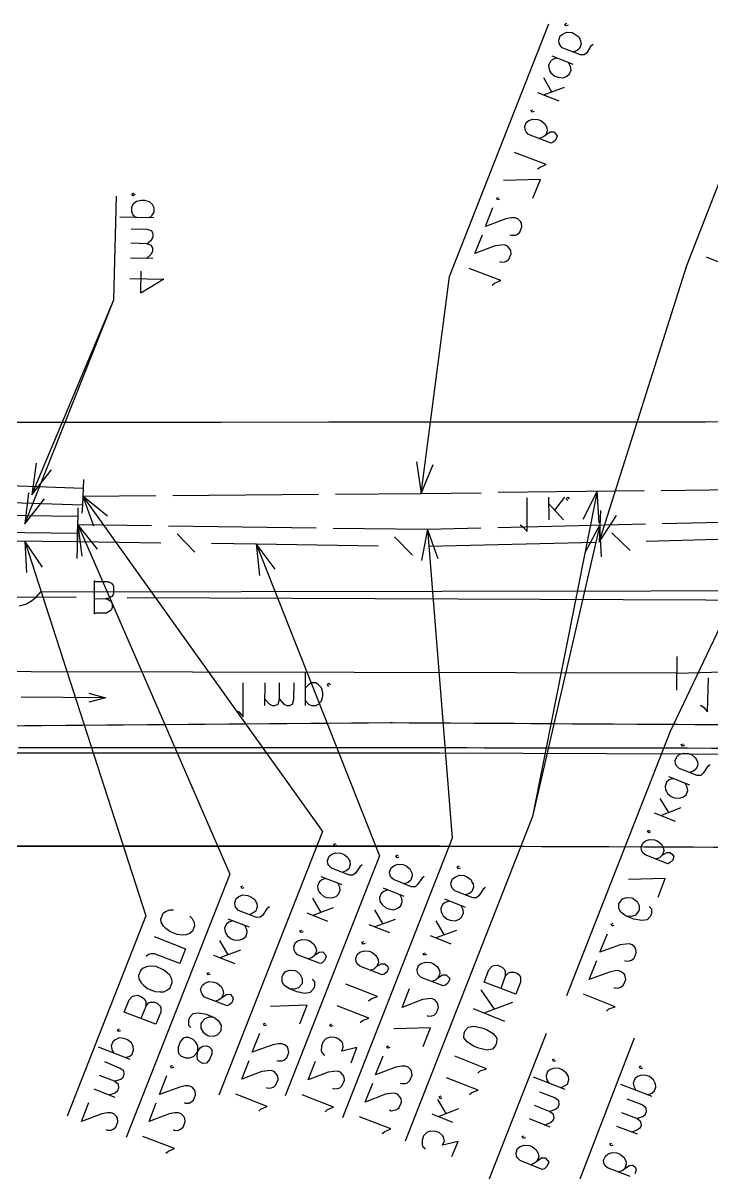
# Model space of a CAD drawing. Header units: metres. Extents: x 131 to 658, y 22 to 173.
# Drawn here: x 279.68 to 301.01, y 113.09 to 148.72 of the extents above; entities that cross this region are included whole.
import ezdxf

# ---------------------------------------------------------------- set-up
doc = ezdxf.new("R2010")
doc.units = ezdxf.units.M
for name, color, linetype in [('BOUNDARY', 7, 'Continuous'), ('CURB', 7, 'Continuous'), ('ELECTR_CABLE', 7, 'Continuous'), ('ELECTR_CABLE_COMM', 7, 'Continuous'), ('GRASS', 7, 'Continuous'), ('OVERHEAD_POWER_LINE', 7, 'Continuous'), ('ROAD', 7, 'Continuous'), ('SIDEWALK_PATH', 7, 'Continuous'), ('WATER_PIPELINE', 7, 'Continuous')]:
    doc.layers.add(name, color=color, linetype=linetype)

msp = doc.modelspace()

# ---------------------------------------------------------------- linework, layer by layer
at = {"layer": 'BOUNDARY'}
msp.add_lwpolyline([(255.825, 136.32), (259.165, 136.32), (260.829, 136.331), (264.158, 136.331), (265.823, 136.331), (269.152, 136.342), (270.816, 136.342), (271.738, 136.342), (271.738, 136.342), (274.157, 136.342), (275.821, 136.342), (279.15, 136.353), (280.815, 136.353), (284.144, 136.353), (285.808, 136.353), (289.148, 136.364), (290.813, 136.364), (294.142, 136.364), (295.806, 136.364), (299.135, 136.364), (300.8, 136.364), (304.14, 136.376)], dxfattribs=at)
at = {"layer": 'CURB'}
for points in [[(301.211, 126.977), (300.478, 126.977), (299.945, 126.988), (299.213, 126.988), (298.692, 126.988), (297.948, 126.999), (297.427, 126.999), (296.683, 126.999), (296.162, 127.01), (295.418, 127.01), (294.896, 127.021), (294.153, 127.021), (293.631, 127.021), (292.899, 127.032), (292.366, 127.032), (291.634, 127.032), (291.112, 127.043), (291.046, 127.043), (291.046, 127.043), (290.369, 127.032), (289.847, 127.032), (289.104, 127.021), (288.582, 127.021), (287.839, 127.01), (287.317, 127.01), (286.574, 126.999), (286.052, 126.999), (285.32, 126.988), (284.787, 126.988), (284.055, 126.977), (283.533, 126.977), (282.79, 126.965), (282.268, 126.965), (281.525, 126.954), (281.003, 126.954), (280.26, 126.943), (279.738, 126.943), (278.995, 126.932)], [(279.539, 126.277), (280.071, 126.277), (280.804, 126.277), (281.325, 126.277), (282.069, 126.277), (282.59, 126.277), (283.334, 126.277), (283.855, 126.277), (284.588, 126.277), (285.109, 126.277), (285.853, 126.277), (286.374, 126.277), (287.118, 126.277), (287.639, 126.277), (288.372, 126.277), (288.893, 126.277), (289.637, 126.277), (290.158, 126.277), (290.902, 126.277), (291.423, 126.277), (292.156, 126.277), (292.688, 126.277), (293.421, 126.277), (293.942, 126.266), (294.686, 126.266), (295.207, 126.266), (295.94, 126.266), (296.472, 126.266), (297.205, 126.266), (297.726, 126.266), (298.47, 126.266), (298.991, 126.266), (299.724, 126.266), (300.256, 126.266), (300.989, 126.255), (301.51, 126.255)]]:
    msp.add_lwpolyline(points, dxfattribs=at)
at = {"layer": 'ELECTR_CABLE'}
for points in [[(291.856, 135.122), (292, 134.145), (292, 134.145), (292.877, 140.859), (292.877, 140.859), (295.951, 148.693)], [(296.55, 148.649), (296.483, 148.626), (296.483, 148.626), (296.45, 148.682), (296.45, 148.682), (296.517, 148.715)], [(297.327, 148.049), (297.249, 147.983), (297.249, 147.983), (297.127, 147.794), (297.127, 147.794), (297.049, 147.728), (297.049, 147.728), (296.938, 147.728), (296.938, 147.728), (296.372, 147.949), (296.372, 147.949), (296.306, 148.027), (296.306, 148.027), (296.272, 148.083), (296.272, 148.083), (296.261, 148.182), (296.261, 148.182), (296.306, 148.316), (296.306, 148.316), (296.383, 148.371), (296.383, 148.371), (296.506, 148.427), (296.506, 148.427), (296.672, 148.416), (296.672, 148.416), (296.761, 148.371), (296.761, 148.371), (296.883, 148.282), (296.883, 148.282), (296.916, 148.216), (296.916, 148.216), (296.938, 148.16), (296.938, 148.16), (296.96, 148.06), (296.96, 148.06), (296.905, 147.927), (296.905, 147.927), (296.827, 147.861), (296.827, 147.861), (296.705, 147.816)], [(296.195, 147.628), (296.073, 147.583), (296.073, 147.583), (295.995, 147.517), (295.995, 147.517), (295.94, 147.395), (295.94, 147.395), (295.962, 147.284), (295.962, 147.284), (295.984, 147.228), (295.984, 147.228), (296.017, 147.173), (296.017, 147.173), (296.139, 147.073), (296.139, 147.073), (296.239, 147.04), (296.239, 147.04), (296.395, 147.017), (296.395, 147.017), (296.517, 147.073), (296.517, 147.073), (296.594, 147.139), (296.594, 147.139), (296.65, 147.261), (296.65, 147.261), (296.628, 147.361), (296.628, 147.361), (296.572, 147.483)], [(296.705, 147.428), (296.062, 147.683)], [(296.051, 146.573), (295.795, 147.017)], [(296.272, 146.296), (295.618, 146.551)], [(296.428, 146.718), (295.806, 146.485)], [(295.651, 145.142), (295.773, 145.186), (295.773, 145.186), (295.862, 145.253), (295.862, 145.253), (295.995, 145.342), (295.995, 145.342), (296.106, 145.342), (296.106, 145.342), (296.184, 145.264), (296.184, 145.264), (296.217, 145.209), (296.217, 145.209), (296.162, 145.086), (296.162, 145.086), (296.084, 145.02), (296.084, 145.02), (296.028, 144.998), (296.028, 144.998), (295.329, 145.264), (295.329, 145.264), (295.252, 145.342), (295.252, 145.342), (295.218, 145.408), (295.218, 145.408), (295.207, 145.508), (295.207, 145.508), (295.252, 145.63), (295.252, 145.63), (295.34, 145.697), (295.34, 145.697), (295.462, 145.741), (295.462, 145.741), (295.618, 145.73), (295.618, 145.73), (295.707, 145.697), (295.707, 145.697), (295.829, 145.597), (295.829, 145.597), (295.895, 145.475), (295.895, 145.475), (295.906, 145.375), (295.906, 145.375), (295.862, 145.253)], [(295.496, 145.974), (295.429, 145.952), (295.429, 145.952), (295.407, 146.008), (295.407, 146.008), (295.462, 146.03)], [(295.607, 144.199), (295.684, 144.254), (295.684, 144.254), (295.873, 144.332), (295.873, 144.332), (294.896, 144.709)], [(295.462, 143.289), (295.695, 143.866), (295.695, 143.866), (294.552, 143.833)], [(279.849, 134.167), (279.738, 133.202), (279.738, 133.202), (282.49, 140.137), (282.49, 140.137), (282.568, 143.355)], [(280.082, 135.077), (279.949, 134.101), (279.949, 134.101), (282.49, 140.137), (282.49, 140.137), (282.568, 143.355)], [(283.578, 142.678), (283.678, 142.767), (283.678, 142.767), (283.733, 142.856), (283.733, 142.856), (283.733, 142.989), (283.733, 142.989), (283.689, 143.089), (283.689, 143.089), (283.589, 143.178), (283.589, 143.178), (283.445, 143.222), (283.445, 143.222), (283.345, 143.222), (283.345, 143.222), (283.189, 143.189), (283.189, 143.189), (283.09, 143.1), (283.09, 143.1), (283.034, 143.011), (283.034, 143.011), (283.034, 142.878), (283.034, 142.878), (283.078, 142.778), (283.078, 142.778), (283.178, 142.69)], [(283.145, 143.411), (283.09, 143.366), (283.09, 143.366), (283.045, 143.411), (283.045, 143.411), (283.101, 143.455)], [(294.43, 143.256), (294.364, 143.233), (294.364, 143.233), (294.342, 143.289), (294.342, 143.289), (294.397, 143.311)], [(294.752, 142.157), (294.797, 142.146), (294.797, 142.146), (294.908, 142.146), (294.908, 142.146), (294.974, 142.168), (294.974, 142.168), (295.052, 142.235), (295.052, 142.235), (295.118, 142.401), (295.118, 142.401), (295.107, 142.512), (295.107, 142.512), (295.074, 142.568), (295.074, 142.568), (294.996, 142.645), (294.996, 142.645), (294.908, 142.678), (294.908, 142.678), (294.797, 142.678), (294.797, 142.678), (294.619, 142.645), (294.619, 142.645), (293.998, 142.412), (293.998, 142.412), (294.22, 143)], [(283.722, 142.678), (282.679, 142.701)], [(283.511, 141.88), (283.655, 142.002), (283.655, 142.002), (283.711, 142.09), (283.711, 142.09), (283.711, 142.179), (283.711, 142.179), (283.667, 142.279), (283.667, 142.279), (283.522, 142.323), (283.522, 142.323), (283.023, 142.334)], [(294.43, 141.325), (294.475, 141.302), (294.475, 141.302), (294.586, 141.314), (294.586, 141.314), (294.641, 141.336), (294.641, 141.336), (294.719, 141.402), (294.719, 141.402), (294.786, 141.569), (294.786, 141.569), (294.774, 141.669), (294.774, 141.669), (294.741, 141.735), (294.741, 141.735), (294.663, 141.813), (294.663, 141.813), (294.575, 141.846), (294.575, 141.846), (294.464, 141.835), (294.464, 141.835), (294.297, 141.813), (294.297, 141.813), (293.665, 141.58), (293.665, 141.58), (293.898, 142.157)], [(283.5, 141.425), (283.644, 141.558), (283.644, 141.558), (283.7, 141.646), (283.7, 141.646), (283.7, 141.735), (283.7, 141.735), (283.655, 141.824), (283.655, 141.824), (283.511, 141.88), (283.511, 141.88), (283.012, 141.891)], [(283.7, 141.425), (283.001, 141.436)], [(294.197, 140.592), (294.275, 140.659), (294.275, 140.659), (294.464, 140.737), (294.464, 140.737), (293.487, 141.114)], [(282.979, 140.803), (284.033, 140.781), (284.033, 140.781), (283.323, 140.348), (283.323, 140.348), (283.334, 141.025)], [(292, 134.145), (292.378, 135.044)], [(279.949, 134.101), (280.559, 134.877)], [(278.384, 134.422), (281.536, 134.312)], [(281.547, 134.578), (281.536, 134.312), (281.536, 134.312), (281.514, 133.79), (281.514, 133.79), (281.503, 133.535)], [(279.738, 133.202), (280.338, 133.979)], [(281.525, 134.056), (283.789, 134.078)], [(282.291, 133.435), (281.525, 134.056), (281.525, 134.056), (288.949, 123.67), (288.949, 123.67), (285.742, 115.503)], [(281.525, 134.056), (281.858, 133.135)], [(284.31, 134.078), (288.827, 134.123)], [(289.348, 134.123), (292, 134.145), (292, 134.145), (293.864, 134.167)], [(297.515, 133.235), (297.449, 134.212), (297.449, 134.212), (295.451, 124.136), (295.451, 124.136), (291.512, 114.082)], [(294.386, 134.178), (298.902, 134.234)], [(295.063, 133.169), (295.152, 133.113), (295.152, 133.113), (295.285, 132.969), (295.285, 132.969), (295.285, 134.012)], [(295.962, 133.324), (295.951, 134.023)], [(296.139, 133.624), (296.45, 134.023)], [(296.539, 133.923), (296.494, 133.979), (296.494, 133.979), (296.539, 134.023), (296.539, 134.023), (296.583, 133.979)], [(297.449, 134.212), (297.005, 133.335)], [(299.435, 134.234), (301.688, 134.267)], [(278.373, 133.89), (281.514, 133.79)], [(281.37, 133.701), (281.37, 133.435), (281.37, 133.435), (281.358, 132.913), (281.358, 132.913), (281.358, 132.658)], [(296.406, 133.324), (295.951, 133.823)], [(278.118, 133.479), (281.37, 133.435)], [(302.653, 132.325), (302.82, 133.291), (302.82, 133.291), (299.712, 126.766), (299.712, 126.766), (296.506, 118.587)], [(299.468, 133.213), (301.754, 133.268)], [(278.118, 132.958), (281.358, 132.913)], [(281.37, 133.18), (283.655, 133.146)], [(281.98, 132.414), (281.37, 133.18), (281.37, 133.18), (286.075, 122.349), (286.075, 122.349), (282.868, 114.193)], [(281.37, 133.18), (281.503, 132.203)], [(284.177, 133.135), (288.749, 133.08)], [(289.282, 133.069), (292.2, 133.035), (292.2, 133.035), (293.853, 133.08)], [(292.533, 132.114), (292.2, 133.035), (292.2, 133.035), (292.966, 123.47), (292.966, 123.47), (289.57, 114.803)], [(297.582, 132.181), (297.537, 133.169), (297.537, 133.169), (295.451, 124.136), (295.451, 124.136), (291.512, 114.082)], [(292.2, 133.035), (292.011, 132.07)], [(294.375, 133.091), (298.947, 133.202)], [(297.537, 133.169), (297.071, 132.303)], [(299.912, 128.053), (299.923, 129.096)], [(299.923, 128.574), (244.917, 128.685)], [(288.427, 127.576), (288.427, 128.619)], [(299.923, 128.574), (303.829, 128.685)], [(286.263, 127.42), (286.363, 127.376), (286.363, 127.376), (286.496, 127.221), (286.496, 127.221), (286.496, 128.275)], [(287.162, 127.576), (287.173, 128.275)], [(287.162, 127.776), (287.306, 127.62), (287.306, 127.62), (287.395, 127.576), (287.395, 127.576), (287.484, 127.576), (287.484, 127.576), (287.573, 127.62), (287.573, 127.62), (287.617, 127.776), (287.617, 127.776), (287.617, 128.275)], [(287.617, 127.776), (287.75, 127.62), (287.75, 127.62), (287.839, 127.576), (287.839, 127.576), (287.928, 127.576), (287.928, 127.576), (288.016, 127.62), (288.016, 127.62), (288.061, 127.776), (288.061, 127.776), (288.072, 128.275)], [(288.427, 127.72), (288.516, 127.62), (288.516, 127.62), (288.605, 127.576), (288.605, 127.576), (288.738, 127.576), (288.738, 127.576), (288.827, 127.62), (288.827, 127.62), (288.915, 127.72), (288.915, 127.72), (288.96, 127.864), (288.96, 127.864), (288.96, 127.964), (288.96, 127.964), (288.915, 128.12), (288.915, 128.12), (288.827, 128.219), (288.827, 128.219), (288.738, 128.275), (288.738, 128.275), (288.605, 128.275), (288.605, 128.275), (288.516, 128.219), (288.516, 128.219), (288.427, 128.12)], [(289.148, 128.164), (289.104, 128.219), (289.104, 128.219), (289.148, 128.264), (289.148, 128.264), (289.193, 128.219)], [(300.645, 127.587), (300.733, 127.531), (300.733, 127.531), (300.867, 127.376), (300.867, 127.376), (300.9, 128.43)], [(300.944, 125.734), (300.855, 125.667), (300.855, 125.667), (300.733, 125.479), (300.733, 125.479), (300.656, 125.412), (300.656, 125.412), (300.545, 125.412), (300.545, 125.412), (299.99, 125.623), (299.99, 125.623), (299.912, 125.7), (299.912, 125.7), (299.879, 125.767), (299.879, 125.767), (299.868, 125.867), (299.868, 125.867), (299.912, 125.989), (299.912, 125.989), (299.99, 126.056), (299.99, 126.056), (300.123, 126.1), (300.123, 126.1), (300.278, 126.089), (300.278, 126.089), (300.367, 126.056), (300.367, 126.056), (300.489, 125.956), (300.489, 125.956), (300.523, 125.9), (300.523, 125.9), (300.556, 125.834), (300.556, 125.834), (300.567, 125.734), (300.567, 125.734), (300.511, 125.612), (300.511, 125.612), (300.434, 125.545), (300.434, 125.545), (300.312, 125.501)], [(300.156, 126.333), (300.09, 126.311), (300.09, 126.311), (300.056, 126.366), (300.056, 126.366), (300.123, 126.388)], [(299.812, 125.312), (299.679, 125.268), (299.679, 125.268), (299.601, 125.201), (299.601, 125.201), (299.557, 125.068), (299.557, 125.068), (299.568, 124.968), (299.568, 124.968), (299.601, 124.913), (299.601, 124.913), (299.624, 124.846), (299.624, 124.846), (299.746, 124.757), (299.746, 124.757), (299.846, 124.713), (299.846, 124.713), (300.001, 124.702), (300.001, 124.702), (300.123, 124.746), (300.123, 124.746), (300.201, 124.813), (300.201, 124.813), (300.256, 124.946), (300.256, 124.946), (300.234, 125.046), (300.234, 125.046), (300.179, 125.168)], [(300.323, 125.112), (299.668, 125.368)], [(299.668, 124.258), (299.402, 124.691)], [(300.045, 124.402), (299.413, 124.158)], [(299.879, 123.98), (299.224, 124.236)], [(299.102, 123.659), (299.047, 123.636), (299.047, 123.636), (299.013, 123.692), (299.013, 123.692), (299.08, 123.714)], [(289.392, 123.237), (289.337, 123.215), (289.337, 123.215), (289.304, 123.281), (289.304, 123.281), (289.37, 123.304)], [(299.258, 122.826), (299.391, 122.871), (299.391, 122.871), (299.468, 122.937), (299.468, 122.937), (299.613, 123.026), (299.613, 123.026), (299.712, 123.026), (299.712, 123.026), (299.79, 122.948), (299.79, 122.948), (299.823, 122.893), (299.823, 122.893), (299.779, 122.76), (299.779, 122.76), (299.69, 122.704), (299.69, 122.704), (299.635, 122.671), (299.635, 122.671), (298.936, 122.948), (298.936, 122.948), (298.858, 123.026), (298.858, 123.026), (298.825, 123.093), (298.825, 123.093), (298.814, 123.193), (298.814, 123.193), (298.869, 123.315), (298.869, 123.315), (298.947, 123.381), (298.947, 123.381), (299.069, 123.426), (299.069, 123.426), (299.224, 123.415), (299.224, 123.415), (299.313, 123.381), (299.313, 123.381), (299.446, 123.281), (299.446, 123.281), (299.502, 123.159), (299.502, 123.159), (299.513, 123.059), (299.513, 123.059), (299.468, 122.937)], [(290.18, 122.638), (290.103, 122.582), (290.103, 122.582), (289.97, 122.383), (289.97, 122.383), (289.892, 122.316), (289.892, 122.316), (289.781, 122.316), (289.781, 122.316), (289.226, 122.538), (289.226, 122.538), (289.148, 122.616), (289.148, 122.616), (289.115, 122.671), (289.115, 122.671), (289.104, 122.771), (289.104, 122.771), (289.159, 122.904), (289.159, 122.904), (289.237, 122.971), (289.237, 122.971), (289.359, 123.015), (289.359, 123.015), (289.515, 123.004), (289.515, 123.004), (289.614, 122.96), (289.614, 122.96), (289.736, 122.871), (289.736, 122.871), (289.759, 122.804), (289.759, 122.804), (289.792, 122.749), (289.792, 122.749), (289.803, 122.649), (289.803, 122.649), (289.759, 122.516), (289.759, 122.516), (289.681, 122.449), (289.681, 122.449), (289.548, 122.405)], [(293.21, 122.538), (293.154, 122.516), (293.154, 122.516), (293.121, 122.582), (293.121, 122.582), (293.188, 122.604)], [(289.048, 122.216), (288.926, 122.172), (288.926, 122.172), (288.849, 122.105), (288.849, 122.105), (288.793, 121.983), (288.793, 121.983), (288.804, 121.872), (288.804, 121.872), (288.838, 121.817), (288.838, 121.817), (288.871, 121.761), (288.871, 121.761), (288.993, 121.661), (288.993, 121.661), (289.082, 121.628), (289.082, 121.628), (289.237, 121.617), (289.237, 121.617), (289.37, 121.661), (289.37, 121.661), (289.448, 121.728), (289.448, 121.728), (289.492, 121.85), (289.492, 121.85), (289.481, 121.95), (289.481, 121.95), (289.426, 122.072)], [(289.559, 122.016), (288.904, 122.272)], [(293.998, 121.939), (293.92, 121.883), (293.92, 121.883), (293.787, 121.683), (293.787, 121.683), (293.709, 121.617), (293.709, 121.617), (293.598, 121.617), (293.598, 121.617), (293.043, 121.839), (293.043, 121.839), (292.966, 121.916), (292.966, 121.916), (292.943, 121.972), (292.943, 121.972), (292.921, 122.072), (292.921, 122.072), (292.977, 122.205), (292.977, 122.205), (293.054, 122.26), (293.054, 122.26), (293.176, 122.316), (293.176, 122.316), (293.332, 122.305), (293.332, 122.305), (293.432, 122.26), (293.432, 122.26), (293.554, 122.172), (293.554, 122.172), (293.576, 122.105), (293.576, 122.105), (293.609, 122.05), (293.609, 122.05), (293.62, 121.95), (293.62, 121.95), (293.576, 121.817), (293.576, 121.817), (293.498, 121.75), (293.498, 121.75), (293.376, 121.706)], [(299.335, 121.639), (299.557, 122.216), (299.557, 122.216), (298.425, 122.183)], [(286.518, 121.928), (286.452, 121.905), (286.452, 121.905), (286.43, 121.972), (286.43, 121.972), (286.485, 121.994)], [(287.306, 121.339), (287.229, 121.273), (287.229, 121.273), (287.095, 121.073), (287.095, 121.073), (287.018, 121.018), (287.018, 121.018), (286.907, 121.007), (286.907, 121.007), (286.352, 121.228), (286.352, 121.228), (286.274, 121.306), (286.274, 121.306), (286.241, 121.362), (286.241, 121.362), (286.23, 121.461), (286.23, 121.461), (286.274, 121.595), (286.274, 121.595), (286.363, 121.661), (286.363, 121.661), (286.485, 121.706), (286.485, 121.706), (286.64, 121.695), (286.64, 121.695), (286.729, 121.65), (286.729, 121.65), (286.851, 121.561), (286.851, 121.561), (286.885, 121.495), (286.885, 121.495), (286.918, 121.439), (286.918, 121.439), (286.929, 121.339), (286.929, 121.339), (286.885, 121.206), (286.885, 121.206), (286.807, 121.151), (286.807, 121.151), (286.674, 121.095)], [(288.904, 121.162), (288.649, 121.606)], [(292.866, 121.517), (292.744, 121.473), (292.744, 121.473), (292.666, 121.406), (292.666, 121.406), (292.611, 121.284), (292.611, 121.284), (292.622, 121.173), (292.622, 121.173), (292.655, 121.117), (292.655, 121.117), (292.688, 121.062), (292.688, 121.062), (292.81, 120.962), (292.81, 120.962), (292.899, 120.929), (292.899, 120.929), (293.054, 120.907), (293.054, 120.907), (293.188, 120.962), (293.188, 120.962), (293.265, 121.029), (293.265, 121.029), (293.31, 121.151), (293.31, 121.151), (293.299, 121.251), (293.299, 121.251), (293.243, 121.373)], [(293.376, 121.317), (292.733, 121.572)], [(299.058, 121.351), (299.135, 121.273), (299.135, 121.273), (299.135, 121.129), (299.135, 121.129), (299.102, 121.051), (299.102, 121.051), (299.002, 120.94), (299.002, 120.94), (298.836, 120.918), (298.836, 120.918), (298.581, 120.962), (298.581, 120.962), (298.348, 121.051), (298.348, 121.051), (298.181, 121.173), (298.181, 121.173), (298.126, 121.284), (298.126, 121.284), (298.126, 121.428), (298.126, 121.428), (298.148, 121.473), (298.148, 121.473), (298.237, 121.584), (298.237, 121.584), (298.359, 121.628), (298.359, 121.628), (298.525, 121.617), (298.525, 121.617), (298.57, 121.595), (298.57, 121.595), (298.692, 121.506), (298.692, 121.506), (298.747, 121.384), (298.747, 121.384), (298.747, 121.24), (298.747, 121.24), (298.725, 121.195), (298.725, 121.195), (298.636, 121.084), (298.636, 121.084), (298.514, 121.04), (298.514, 121.04), (298.348, 121.051)], [(289.115, 120.884), (288.471, 121.14)], [(289.282, 121.306), (288.649, 121.073)], [(286.174, 120.907), (286.052, 120.862), (286.052, 120.862), (285.964, 120.796), (285.964, 120.796), (285.919, 120.674), (285.919, 120.674), (285.93, 120.574), (285.93, 120.574), (285.964, 120.507), (285.964, 120.507), (285.997, 120.452), (285.997, 120.452), (286.119, 120.352), (286.119, 120.352), (286.208, 120.319), (286.208, 120.319), (286.363, 120.307), (286.363, 120.307), (286.485, 120.352), (286.485, 120.352), (286.574, 120.418), (286.574, 120.418), (286.618, 120.54), (286.618, 120.54), (286.607, 120.64), (286.607, 120.64), (286.541, 120.762)], [(286.685, 120.707), (286.03, 120.962)], [(292.722, 120.463), (292.466, 120.907)], [(297.97, 120.762), (297.915, 120.74), (297.915, 120.74), (297.882, 120.807), (297.882, 120.807), (297.948, 120.829)], [(288.349, 120.563), (288.283, 120.54), (288.283, 120.54), (288.25, 120.596), (288.25, 120.596), (288.316, 120.618)], [(292.932, 120.185), (292.289, 120.441)], [(293.099, 120.607), (292.466, 120.374)], [(298.292, 119.675), (298.348, 119.653), (298.348, 119.653), (298.447, 119.664), (298.447, 119.664), (298.514, 119.686), (298.514, 119.686), (298.592, 119.753), (298.592, 119.753), (298.658, 119.919), (298.658, 119.919), (298.647, 120.019), (298.647, 120.019), (298.614, 120.085), (298.614, 120.085), (298.536, 120.163), (298.536, 120.163), (298.447, 120.196), (298.447, 120.196), (298.336, 120.185), (298.336, 120.185), (298.159, 120.163), (298.159, 120.163), (297.537, 119.93), (297.537, 119.93), (297.771, 120.507)], [(286.03, 119.852), (285.775, 120.296)], [(288.505, 119.73), (288.627, 119.775), (288.627, 119.775), (288.704, 119.841), (288.704, 119.841), (288.849, 119.93), (288.849, 119.93), (288.96, 119.941), (288.96, 119.941), (289.037, 119.852), (289.037, 119.852), (289.06, 119.797), (289.06, 119.797), (289.015, 119.675), (289.015, 119.675), (288.938, 119.608), (288.938, 119.608), (288.871, 119.586), (288.871, 119.586), (288.172, 119.852), (288.172, 119.852), (288.105, 119.93), (288.105, 119.93), (288.072, 119.997), (288.072, 119.997), (288.061, 120.097), (288.061, 120.097), (288.105, 120.219), (288.105, 120.219), (288.183, 120.285), (288.183, 120.285), (288.305, 120.33), (288.305, 120.33), (288.471, 120.319), (288.471, 120.319), (288.56, 120.285), (288.56, 120.285), (288.682, 120.185), (288.682, 120.185), (288.738, 120.074), (288.738, 120.074), (288.76, 119.963), (288.76, 119.963), (288.704, 119.841)], [(286.241, 119.575), (285.586, 119.83)], [(286.407, 119.997), (285.775, 119.764)], [(292.167, 119.864), (292.1, 119.841), (292.1, 119.841), (292.067, 119.897), (292.067, 119.897), (292.133, 119.919)], [(288.627, 119.098), (288.704, 119.02), (288.704, 119.02), (288.704, 118.876), (288.704, 118.876), (288.671, 118.798), (288.671, 118.798), (288.571, 118.687), (288.571, 118.687), (288.405, 118.654), (288.405, 118.654), (288.15, 118.709), (288.15, 118.709), (287.928, 118.798), (287.928, 118.798), (287.75, 118.909), (287.75, 118.909), (287.695, 119.031), (287.695, 119.031), (287.695, 119.176), (287.695, 119.176), (287.717, 119.22), (287.717, 119.22), (287.806, 119.331), (287.806, 119.331), (287.928, 119.375), (287.928, 119.375), (288.094, 119.364), (288.094, 119.364), (288.139, 119.342), (288.139, 119.342), (288.261, 119.242), (288.261, 119.242), (288.316, 119.12), (288.316, 119.12), (288.316, 118.976), (288.316, 118.976), (288.305, 118.943), (288.305, 118.943), (288.205, 118.832), (288.205, 118.832), (288.083, 118.787), (288.083, 118.787), (287.928, 118.798)], [(292.322, 119.031), (292.444, 119.076), (292.444, 119.076), (292.522, 119.142), (292.522, 119.142), (292.666, 119.231), (292.666, 119.231), (292.777, 119.231), (292.777, 119.231), (292.855, 119.153), (292.855, 119.153), (292.888, 119.098), (292.888, 119.098), (292.832, 118.976), (292.832, 118.976), (292.755, 118.909), (292.755, 118.909), (292.688, 118.887), (292.688, 118.887), (292, 119.153), (292, 119.153), (291.923, 119.231), (291.923, 119.231), (291.889, 119.298), (291.889, 119.298), (291.878, 119.397), (291.878, 119.397), (291.923, 119.52), (291.923, 119.52), (292, 119.586), (292, 119.586), (292.133, 119.63), (292.133, 119.63), (292.289, 119.619), (292.289, 119.619), (292.378, 119.586), (292.378, 119.586), (292.5, 119.486), (292.5, 119.486), (292.566, 119.364), (292.566, 119.364), (292.577, 119.264), (292.577, 119.264), (292.522, 119.142)], [(294.608, 119.187), (294.708, 119.298), (294.708, 119.298), (294.763, 119.32), (294.763, 119.32), (294.874, 119.32), (294.874, 119.32), (294.974, 119.287), (294.974, 119.287), (295.052, 119.209), (295.052, 119.209), (295.074, 119.153), (295.074, 119.153), (295.074, 119.009), (295.074, 119.009), (294.93, 118.632), (294.93, 118.632), (293.953, 119.009), (293.953, 119.009), (294.098, 119.386), (294.098, 119.386), (294.197, 119.497), (294.197, 119.497), (294.253, 119.52), (294.253, 119.52), (294.364, 119.531), (294.364, 119.531), (294.508, 119.475), (294.508, 119.475), (294.586, 119.397), (294.586, 119.397), (294.608, 119.331), (294.608, 119.331), (294.608, 119.187), (294.608, 119.187), (294.464, 118.809)], [(297.97, 118.843), (298.015, 118.82), (298.015, 118.82), (298.126, 118.832), (298.126, 118.832), (298.181, 118.854), (298.181, 118.854), (298.27, 118.92), (298.27, 118.92), (298.336, 119.087), (298.336, 119.087), (298.314, 119.187), (298.314, 119.187), (298.292, 119.242), (298.292, 119.242), (298.214, 119.32), (298.214, 119.32), (298.115, 119.364), (298.115, 119.364), (298.004, 119.353), (298.004, 119.353), (297.837, 119.32), (297.837, 119.32), (297.205, 119.087), (297.205, 119.087), (297.438, 119.675)], [(285.631, 118.421), (285.753, 118.465), (285.753, 118.465), (285.83, 118.532), (285.83, 118.532), (285.975, 118.621), (285.975, 118.621), (286.086, 118.632), (286.086, 118.632), (286.163, 118.554), (286.163, 118.554), (286.186, 118.488), (286.186, 118.488), (286.141, 118.365), (286.141, 118.365), (286.063, 118.299), (286.063, 118.299), (285.997, 118.277), (285.997, 118.277), (285.298, 118.543), (285.298, 118.543), (285.22, 118.632), (285.22, 118.632), (285.198, 118.687), (285.198, 118.687), (285.176, 118.787), (285.176, 118.787), (285.231, 118.909), (285.231, 118.909), (285.309, 118.976), (285.309, 118.976), (285.431, 119.031), (285.431, 119.031), (285.586, 119.009), (285.586, 119.009), (285.686, 118.976), (285.686, 118.976), (285.808, 118.876), (285.808, 118.876), (285.864, 118.765), (285.864, 118.765), (285.886, 118.654), (285.886, 118.654), (285.83, 118.532)], [(285.475, 119.253), (285.409, 119.231), (285.409, 119.231), (285.375, 119.287), (285.375, 119.287), (285.442, 119.309)], [(292.178, 117.977), (292.222, 117.955), (292.222, 117.955), (292.333, 117.966), (292.333, 117.966), (292.4, 117.988), (292.4, 117.988), (292.477, 118.055), (292.477, 118.055), (292.544, 118.221), (292.544, 118.221), (292.522, 118.321), (292.522, 118.321), (292.5, 118.377), (292.5, 118.377), (292.422, 118.454), (292.422, 118.454), (292.322, 118.499), (292.322, 118.499), (292.222, 118.488), (292.222, 118.488), (292.045, 118.465), (292.045, 118.465), (291.412, 118.221), (291.412, 118.221), (291.645, 118.809)], [(293.853, 118.765), (294.264, 118.166)], [(297.737, 118.11), (297.815, 118.177), (297.815, 118.177), (298.004, 118.243), (298.004, 118.243), (297.027, 118.632)], [(288.25, 117.711), (288.471, 118.288), (288.471, 118.288), (287.34, 118.255)], [(294.83, 118.377), (293.942, 118.044)], [(285.586, 117.911), (285.431, 117.922), (285.431, 117.922), (285.309, 117.866), (285.309, 117.866), (285.209, 117.766), (285.209, 117.766), (285.187, 117.722), (285.187, 117.722), (285.187, 117.578), (285.187, 117.578), (285.253, 117.456), (285.253, 117.456), (285.375, 117.367), (285.375, 117.367), (285.42, 117.345), (285.42, 117.345), (285.575, 117.333), (285.575, 117.333), (285.697, 117.378), (285.697, 117.378), (285.797, 117.489), (285.797, 117.489), (285.808, 117.522), (285.808, 117.522), (285.819, 117.666), (285.819, 117.666), (285.753, 117.788), (285.753, 117.788), (285.586, 117.911), (285.586, 117.911), (285.353, 117.999), (285.353, 117.999), (285.109, 118.044), (285.109, 118.044), (284.932, 118.021), (284.932, 118.021), (284.832, 117.911), (284.832, 117.911), (284.798, 117.822), (284.798, 117.822), (284.798, 117.677), (284.798, 117.677), (284.876, 117.6)], [(294.597, 117.788), (293.62, 118.177)], [(287.218, 117.677), (287.151, 117.655), (287.151, 117.655), (287.118, 117.711), (287.118, 117.711), (287.184, 117.733)], [(292.067, 117.012), (292.289, 117.589), (292.289, 117.589), (291.157, 117.555)], [(294.308, 117.045), (294.208, 116.934), (294.208, 116.934), (294.031, 116.901), (294.031, 116.901), (293.787, 116.956), (293.787, 116.956), (293.643, 117.012), (293.643, 117.012), (293.432, 117.145), (293.432, 117.145), (293.321, 117.278), (293.321, 117.278), (293.332, 117.422), (293.332, 117.422), (293.365, 117.511), (293.365, 117.511), (293.454, 117.611), (293.454, 117.611), (293.631, 117.644), (293.631, 117.644), (293.876, 117.589), (293.876, 117.589), (294.02, 117.544), (294.02, 117.544), (294.231, 117.411), (294.231, 117.411), (294.342, 117.267), (294.342, 117.267), (294.331, 117.123), (294.331, 117.123), (294.308, 117.045)], [(285.453, 116.612), (285.353, 116.501), (285.353, 116.501), (285.242, 116.49), (285.242, 116.49), (285.154, 116.535), (285.154, 116.535), (285.076, 116.612), (285.076, 116.612), (285.065, 116.712), (285.065, 116.712), (285.087, 116.901), (285.087, 116.901), (285.087, 117.045), (285.087, 117.045), (285.02, 117.156), (285.02, 117.156), (284.943, 117.234), (284.943, 117.234), (284.81, 117.289), (284.81, 117.289), (284.699, 117.289), (284.699, 117.289), (284.632, 117.267), (284.632, 117.267), (284.543, 117.156), (284.543, 117.156), (284.477, 116.989), (284.477, 116.989), (284.477, 116.845), (284.477, 116.845), (284.499, 116.79), (284.499, 116.79), (284.576, 116.712), (284.576, 116.712), (284.721, 116.657), (284.721, 116.657), (284.832, 116.657), (284.832, 116.657), (284.954, 116.701), (284.954, 116.701), (285.054, 116.812), (285.054, 116.812), (285.165, 116.967), (285.165, 116.967), (285.242, 117.023), (285.242, 117.023), (285.353, 117.034), (285.353, 117.034), (285.442, 117.001), (285.442, 117.001), (285.52, 116.923), (285.52, 116.923), (285.52, 116.779), (285.52, 116.779), (285.453, 116.612)], [(287.539, 116.579), (287.584, 116.568), (287.584, 116.568), (287.695, 116.568), (287.695, 116.568), (287.75, 116.59), (287.75, 116.59), (287.839, 116.657), (287.839, 116.657), (287.906, 116.823), (287.906, 116.823), (287.883, 116.934), (287.883, 116.934), (287.861, 116.989), (287.861, 116.989), (287.783, 117.067), (287.783, 117.067), (287.684, 117.1), (287.684, 117.1), (287.573, 117.1), (287.573, 117.1), (287.406, 117.067), (287.406, 117.067), (286.774, 116.834), (286.774, 116.834), (287.007, 117.422)], [(291.035, 116.978), (290.968, 116.956), (290.968, 116.956), (290.935, 117.012), (290.935, 117.012), (291.002, 117.034)], [(287.206, 115.747), (287.251, 115.724), (287.251, 115.724), (287.362, 115.736), (287.362, 115.736), (287.428, 115.758), (287.428, 115.758), (287.506, 115.824), (287.506, 115.824), (287.573, 115.991), (287.573, 115.991), (287.562, 116.091), (287.562, 116.091), (287.528, 116.157), (287.528, 116.157), (287.451, 116.235), (287.451, 116.235), (287.362, 116.268), (287.362, 116.268), (287.251, 116.257), (287.251, 116.257), (287.073, 116.235), (287.073, 116.235), (286.452, 116.002), (286.452, 116.002), (286.674, 116.579)], [(291.357, 115.88), (291.401, 115.869), (291.401, 115.869), (291.512, 115.869), (291.512, 115.869), (291.579, 115.891), (291.579, 115.891), (291.656, 115.957), (291.656, 115.957), (291.723, 116.124), (291.723, 116.124), (291.701, 116.235), (291.701, 116.235), (291.678, 116.29), (291.678, 116.29), (291.601, 116.368), (291.601, 116.368), (291.512, 116.401), (291.512, 116.401), (291.401, 116.401), (291.401, 116.401), (291.223, 116.368), (291.223, 116.368), (290.591, 116.135), (290.591, 116.135), (290.824, 116.723)], [(293.754, 116.191), (293.831, 116.257), (293.831, 116.257), (294.02, 116.324), (294.02, 116.324), (293.043, 116.712)], [(284.343, 116.368), (284.277, 116.346), (284.277, 116.346), (284.244, 116.401), (284.244, 116.401), (284.31, 116.424)], [(284.665, 115.281), (284.71, 115.258), (284.71, 115.258), (284.821, 115.258), (284.821, 115.258), (284.876, 115.292), (284.876, 115.292), (284.954, 115.347), (284.954, 115.347), (285.02, 115.514), (285.02, 115.514), (285.009, 115.625), (285.009, 115.625), (284.976, 115.68), (284.976, 115.68), (284.909, 115.758), (284.909, 115.758), (284.81, 115.791), (284.81, 115.791), (284.699, 115.791), (284.699, 115.791), (284.532, 115.758), (284.532, 115.758), (283.9, 115.525), (283.9, 115.525), (284.133, 116.113)], [(291.024, 115.048), (291.079, 115.025), (291.079, 115.025), (291.179, 115.036), (291.179, 115.036), (291.246, 115.059), (291.246, 115.059), (291.323, 115.125), (291.323, 115.125), (291.39, 115.292), (291.39, 115.292), (291.379, 115.392), (291.379, 115.392), (291.346, 115.458), (291.346, 115.458), (291.268, 115.536), (291.268, 115.536), (291.179, 115.569), (291.179, 115.569), (291.068, 115.558), (291.068, 115.558), (290.902, 115.536), (290.902, 115.536), (290.269, 115.292), (290.269, 115.292), (290.502, 115.88)], [(293.498, 115.525), (293.576, 115.591), (293.576, 115.591), (293.765, 115.658), (293.765, 115.658), (292.788, 116.046)], [(286.973, 115.014), (287.051, 115.081), (287.051, 115.081), (287.24, 115.159), (287.24, 115.159), (286.263, 115.536)], [(292.644, 115.425), (292.588, 115.392), (292.588, 115.392), (292.555, 115.458), (292.555, 115.458), (292.622, 115.48)], [(284.332, 114.437), (284.377, 114.415), (284.377, 114.415), (284.488, 114.426), (284.488, 114.426), (284.554, 114.448), (284.554, 114.448), (284.632, 114.515), (284.632, 114.515), (284.699, 114.681), (284.699, 114.681), (284.687, 114.781), (284.687, 114.781), (284.654, 114.848), (284.654, 114.848), (284.576, 114.925), (284.576, 114.925), (284.488, 114.959), (284.488, 114.959), (284.377, 114.959), (284.377, 114.959), (284.199, 114.925), (284.199, 114.925), (283.578, 114.692), (283.578, 114.692), (283.8, 115.269)], [(292.777, 114.937), (292.522, 115.369)], [(293.154, 115.081), (292.533, 114.837)], [(290.791, 114.315), (290.879, 114.382), (290.879, 114.382), (291.068, 114.459), (291.068, 114.459), (290.092, 114.837)], [(292.988, 114.659), (292.344, 114.914)], [(292.955, 113.605), (293.143, 114.071), (293.143, 114.071), (292.666, 113.96), (292.666, 113.96), (292.722, 114.093), (292.722, 114.093), (292.699, 114.193), (292.699, 114.193), (292.677, 114.249), (292.677, 114.249), (292.555, 114.348), (292.555, 114.348), (292.455, 114.382), (292.455, 114.382), (292.3, 114.393), (292.3, 114.393), (292.178, 114.348), (292.178, 114.348), (292.078, 114.249), (292.078, 114.249), (292.034, 114.115), (292.034, 114.115), (292.034, 113.971), (292.034, 113.971), (292.056, 113.916), (292.056, 113.916), (292.133, 113.838)], [(284.099, 113.705), (284.177, 113.771), (284.177, 113.771), (284.366, 113.849), (284.366, 113.849), (283.389, 114.226)]]:
    msp.add_lwpolyline(points, dxfattribs=at)
at = {"layer": 'ELECTR_CABLE_COMM'}
for points in [[(297.549, 133.612), (297.515, 132.636), (297.515, 132.636), (300.223, 141.203), (300.223, 141.203), (302.098, 145.996)], [(301.532, 140.936), (301.621, 141.003), (301.621, 141.003), (301.81, 141.069), (301.81, 141.069), (300.833, 141.458)], [(297.515, 132.636), (298.048, 133.457)], [(281.37, 133.18), (281.347, 132.125)], [(284.454, 132.891), (284.998, 132.325)], [(297.904, 132.924), (298.47, 132.381)], [(278.118, 132.691), (281.358, 132.658)], [(280.282, 131.859), (279.738, 132.669), (279.738, 132.669), (283.478, 121.062), (283.478, 121.062), (281.048, 114.859)], [(279.738, 132.669), (279.783, 131.693)], [(281.358, 132.658), (283.944, 132.614)], [(285.509, 132.603), (286.896, 132.58), (286.896, 132.58), (290.669, 132.525)], [(287.484, 131.793), (286.896, 132.58), (286.896, 132.58), (290.713, 122.915), (290.713, 122.915), (287.795, 115.48)], [(286.896, 132.58), (286.996, 131.604)], [(291.179, 132.802), (291.734, 132.236)], [(292.244, 132.514), (297.404, 132.636)], [(298.969, 132.669), (301.555, 132.736)], [(291.312, 122.882), (291.257, 122.86), (291.257, 122.86), (291.223, 122.915), (291.223, 122.915), (291.29, 122.948)], [(292.1, 122.283), (292.022, 122.216), (292.022, 122.216), (291.889, 122.027), (291.889, 122.027), (291.812, 121.961), (291.812, 121.961), (291.701, 121.961), (291.701, 121.961), (291.146, 122.183), (291.146, 122.183), (291.068, 122.26), (291.068, 122.26), (291.046, 122.316), (291.046, 122.316), (291.024, 122.416), (291.024, 122.416), (291.079, 122.549), (291.079, 122.549), (291.157, 122.604), (291.157, 122.604), (291.279, 122.66), (291.279, 122.66), (291.434, 122.649), (291.434, 122.649), (291.534, 122.604), (291.534, 122.604), (291.656, 122.516), (291.656, 122.516), (291.678, 122.449), (291.678, 122.449), (291.712, 122.394), (291.712, 122.394), (291.723, 122.294), (291.723, 122.294), (291.678, 122.161), (291.678, 122.161), (291.601, 122.094), (291.601, 122.094), (291.468, 122.05)], [(290.968, 121.861), (290.846, 121.817), (290.846, 121.817), (290.768, 121.75), (290.768, 121.75), (290.713, 121.628), (290.713, 121.628), (290.724, 121.517), (290.724, 121.517), (290.757, 121.461), (290.757, 121.461), (290.791, 121.406), (290.791, 121.406), (290.913, 121.306), (290.913, 121.306), (291.002, 121.273), (291.002, 121.273), (291.157, 121.251), (291.157, 121.251), (291.29, 121.306), (291.29, 121.306), (291.368, 121.373), (291.368, 121.373), (291.412, 121.495), (291.412, 121.495), (291.401, 121.595), (291.401, 121.595), (291.346, 121.717)], [(291.479, 121.661), (290.835, 121.916)], [(284.843, 121.051), (284.909, 120.973), (284.909, 120.973), (284.943, 120.918), (284.943, 120.918), (284.976, 120.851), (284.976, 120.851), (284.987, 120.751), (284.987, 120.751), (284.92, 120.585), (284.92, 120.585), (284.843, 120.518), (284.843, 120.518), (284.776, 120.496), (284.776, 120.496), (284.721, 120.474), (284.721, 120.474), (284.61, 120.463), (284.61, 120.463), (284.454, 120.485), (284.454, 120.485), (284.221, 120.574), (284.221, 120.574), (284.099, 120.663), (284.099, 120.663), (284.022, 120.74), (284.022, 120.74), (283.955, 120.862), (283.955, 120.862), (283.944, 120.962), (283.944, 120.962), (284.011, 121.14), (284.011, 121.14), (284.088, 121.195), (284.088, 121.195), (284.221, 121.251), (284.221, 121.251), (284.332, 121.251)], [(290.824, 120.807), (290.569, 121.251)], [(291.035, 120.529), (290.391, 120.785)], [(291.201, 120.951), (290.569, 120.718)], [(283.733, 120.418), (284.71, 120.041), (284.71, 120.041), (284.532, 119.586), (284.532, 119.586), (283.744, 119.886), (283.744, 119.886), (283.633, 119.886), (283.633, 119.886), (283.567, 119.864), (283.567, 119.864), (283.489, 119.797)], [(290.269, 120.208), (290.203, 120.185), (290.203, 120.185), (290.169, 120.241), (290.169, 120.241), (290.236, 120.263)], [(290.424, 119.375), (290.547, 119.42), (290.547, 119.42), (290.624, 119.486), (290.624, 119.486), (290.768, 119.575), (290.768, 119.575), (290.879, 119.575), (290.879, 119.575), (290.957, 119.497), (290.957, 119.497), (290.99, 119.442), (290.99, 119.442), (290.935, 119.32), (290.935, 119.32), (290.857, 119.253), (290.857, 119.253), (290.791, 119.231), (290.791, 119.231), (290.103, 119.497), (290.103, 119.497), (290.025, 119.575), (290.025, 119.575), (289.992, 119.642), (289.992, 119.642), (289.981, 119.741), (289.981, 119.741), (290.025, 119.864), (290.025, 119.864), (290.103, 119.93), (290.103, 119.93), (290.236, 119.975), (290.236, 119.975), (290.391, 119.963), (290.391, 119.963), (290.48, 119.93), (290.48, 119.93), (290.602, 119.83), (290.602, 119.83), (290.669, 119.708), (290.669, 119.708), (290.68, 119.608), (290.68, 119.608), (290.624, 119.486)], [(284.232, 118.832), (284.299, 118.998), (284.299, 118.998), (284.288, 119.098), (284.288, 119.098), (284.221, 119.22), (284.221, 119.22), (284.144, 119.298), (284.144, 119.298), (284.022, 119.386), (284.022, 119.386), (283.789, 119.486), (283.789, 119.486), (283.633, 119.497), (283.633, 119.497), (283.533, 119.486), (283.533, 119.486), (283.4, 119.442), (283.4, 119.442), (283.323, 119.375), (283.323, 119.375), (283.256, 119.209), (283.256, 119.209), (283.267, 119.109), (283.267, 119.109), (283.334, 118.987), (283.334, 118.987), (283.411, 118.909), (283.411, 118.909), (283.533, 118.809), (283.533, 118.809), (283.766, 118.721), (283.766, 118.721), (283.922, 118.709), (283.922, 118.709), (284.033, 118.709), (284.033, 118.709), (284.155, 118.765), (284.155, 118.765), (284.232, 118.832)], [(290.369, 118.432), (290.458, 118.488), (290.458, 118.488), (290.646, 118.565), (290.646, 118.565), (289.67, 118.943)], [(283.478, 118.255), (283.567, 118.365), (283.567, 118.365), (283.633, 118.388), (283.633, 118.388), (283.744, 118.388), (283.744, 118.388), (283.833, 118.354), (283.833, 118.354), (283.911, 118.277), (283.911, 118.277), (283.944, 118.221), (283.944, 118.221), (283.944, 118.077), (283.944, 118.077), (283.789, 117.7), (283.789, 117.7), (282.812, 118.077), (282.812, 118.077), (282.967, 118.454), (282.967, 118.454), (283.056, 118.565), (283.056, 118.565), (283.123, 118.587), (283.123, 118.587), (283.234, 118.599), (283.234, 118.599), (283.367, 118.543), (283.367, 118.543), (283.445, 118.465), (283.445, 118.465), (283.478, 118.399), (283.478, 118.399), (283.478, 118.255), (283.478, 118.255), (283.323, 117.877)], [(290.114, 117.755), (290.191, 117.822), (290.191, 117.822), (290.38, 117.888), (290.38, 117.888), (289.404, 118.277)], [(282.69, 117.5), (282.635, 117.478), (282.635, 117.478), (282.601, 117.533), (282.601, 117.533), (282.668, 117.555)], [(289.27, 117.655), (289.204, 117.633), (289.204, 117.633), (289.171, 117.689), (289.171, 117.689), (289.237, 117.711)], [(282.845, 116.668), (282.979, 116.712), (282.979, 116.712), (283.056, 116.779), (283.056, 116.779), (283.101, 116.901), (283.101, 116.901), (283.09, 117.012), (283.09, 117.012), (283.034, 117.123), (283.034, 117.123), (282.912, 117.223), (282.912, 117.223), (282.812, 117.256), (282.812, 117.256), (282.657, 117.278), (282.657, 117.278), (282.535, 117.223), (282.535, 117.223), (282.457, 117.156), (282.457, 117.156), (282.402, 117.034), (282.402, 117.034), (282.424, 116.934), (282.424, 116.934), (282.479, 116.812)], [(289.836, 116.512), (290.014, 116.978), (290.014, 116.978), (289.548, 116.867), (289.548, 116.867), (289.592, 116.989), (289.592, 116.989), (289.581, 117.1), (289.581, 117.1), (289.548, 117.156), (289.548, 117.156), (289.426, 117.256), (289.426, 117.256), (289.337, 117.289), (289.337, 117.289), (289.182, 117.3), (289.182, 117.3), (289.06, 117.256), (289.06, 117.256), (288.96, 117.145), (288.96, 117.145), (288.915, 117.023), (288.915, 117.023), (288.904, 116.879), (288.904, 116.879), (288.938, 116.812), (288.938, 116.812), (289.015, 116.734)], [(282.99, 116.612), (282.013, 116.989)], [(282.512, 115.935), (282.701, 116.002), (282.701, 116.002), (282.779, 116.068), (282.779, 116.068), (282.812, 116.157), (282.812, 116.157), (282.801, 116.257), (282.801, 116.257), (282.668, 116.346), (282.668, 116.346), (282.213, 116.535)], [(289.259, 115.724), (289.304, 115.702), (289.304, 115.702), (289.415, 115.713), (289.415, 115.713), (289.481, 115.736), (289.481, 115.736), (289.559, 115.802), (289.559, 115.802), (289.626, 115.969), (289.626, 115.969), (289.614, 116.068), (289.614, 116.068), (289.581, 116.135), (289.581, 116.135), (289.503, 116.213), (289.503, 116.213), (289.415, 116.246), (289.415, 116.246), (289.304, 116.235), (289.304, 116.235), (289.126, 116.213), (289.126, 116.213), (288.505, 115.98), (288.505, 115.98), (288.727, 116.557)], [(282.346, 115.514), (282.535, 115.58), (282.535, 115.58), (282.612, 115.647), (282.612, 115.647), (282.646, 115.736), (282.646, 115.736), (282.635, 115.835), (282.635, 115.835), (282.512, 115.935), (282.512, 115.935), (282.046, 116.113)], [(282.535, 115.436), (281.88, 115.691)], [(289.026, 114.992), (289.104, 115.059), (289.104, 115.059), (289.293, 115.136), (289.293, 115.136), (288.316, 115.514)], [(282.246, 114.437), (282.291, 114.426), (282.291, 114.426), (282.402, 114.426), (282.402, 114.426), (282.468, 114.448), (282.468, 114.448), (282.546, 114.515), (282.546, 114.515), (282.612, 114.681), (282.612, 114.681), (282.601, 114.792), (282.601, 114.792), (282.568, 114.848), (282.568, 114.848), (282.49, 114.925), (282.49, 114.925), (282.402, 114.959), (282.402, 114.959), (282.291, 114.959), (282.291, 114.959), (282.113, 114.925), (282.113, 114.925), (281.492, 114.692), (281.492, 114.692), (281.714, 115.281)]]:
    msp.add_lwpolyline(points, dxfattribs=at)
at = {"layer": 'GRASS'}
for points in [[(279.572, 130.661), (279.76, 130.716), (279.938, 130.816), (280.093, 130.938), (280.227, 131.093), (292.644, 131.116), (312.041, 131.149)], [(310.676, 126.022), (292.566, 126.1), (290.99, 126.1), (277.708, 126.1)]]:
    msp.add_lwpolyline(points, dxfattribs=at)
at = {"layer": 'OVERHEAD_POWER_LINE'}
for points in [[(281.714, 127.953), (282.235, 127.809), (282.235, 127.809), (281.714, 127.676)], [(282.235, 127.809), (279.616, 127.831)]]:
    msp.add_lwpolyline(points, dxfattribs=at)
at = {"layer": 'ROAD'}
msp.add_lwpolyline([(230.936, 123.215), (292.566, 123.215), (298.902, 123.193), (309.655, 123.148), (329.329, 123.071), (330.805, 123.059), (332.991, 123.048), (341.791, 123.037), (342.546, 123.037), (350.724, 123.048), (352.1, 123.059), (359.668, 123.104), (361.654, 123.115), (368.601, 123.182), (371.198, 123.215), (380.752, 123.348), (384.835, 123.426), (386.633, 123.459), (390.306, 123.526), (390.384, 123.526), (395.588, 123.648), (399.849, 123.736)], dxfattribs=at)
at = {"layer": 'SIDEWALK_PATH'}
for points in [[(251.708, 136.309), (265.157, 136.331), (271.738, 136.342), (273.646, 136.342), (290.225, 136.364), (292.866, 136.364), (308.901, 136.376)], [(399.483, 123.736), (389.996, 123.514), (383.848, 123.403), (382.317, 123.381), (380.497, 123.348), (372.596, 123.237), (370.998, 123.215), (362.875, 123.126), (361.499, 123.115), (353.154, 123.059), (351.989, 123.059), (343.434, 123.037), (342.49, 123.037), (333.713, 123.048), (332.992, 123.048), (331.882, 123.059), (292.566, 123.215), (291.434, 123.215), (235.651, 123.215)]]:
    msp.add_lwpolyline(points, dxfattribs=at)
at = {"layer": 'WATER_PIPELINE'}
for points in [[(281.891, 130.405), (281.891, 131.449)], [(281.891, 131.415), (282.279, 131.415), (282.279, 131.415), (282.302, 131.404), (282.302, 131.404), (282.335, 131.404), (282.335, 131.404), (282.379, 131.382), (282.379, 131.382), (282.413, 131.36), (282.413, 131.36), (282.446, 131.326), (282.446, 131.326), (282.468, 131.293), (282.468, 131.293), (282.479, 131.271), (282.479, 131.271), (282.479, 131.249), (282.479, 131.249), (282.479, 131.049), (282.479, 131.049), (282.468, 131.016), (282.468, 131.016), (282.446, 130.982), (282.446, 130.982), (282.424, 130.949), (282.424, 130.949), (282.39, 130.927), (282.39, 130.927), (282.357, 130.905), (282.357, 130.905), (282.302, 130.894), (282.302, 130.894), (282.268, 130.894), (282.268, 130.894), (282.235, 130.883), (282.235, 130.883), (282.279, 130.872), (282.279, 130.872), (282.313, 130.86), (282.313, 130.86), (282.346, 130.838), (282.346, 130.838), (282.379, 130.816), (282.379, 130.816), (282.402, 130.794), (282.402, 130.794), (282.413, 130.772), (282.413, 130.772), (282.424, 130.749), (282.424, 130.749), (282.435, 130.716), (282.435, 130.716), (282.435, 130.605), (282.435, 130.605), (282.424, 130.583), (282.424, 130.583), (282.413, 130.55), (282.413, 130.55), (282.402, 130.528), (282.402, 130.528), (282.379, 130.505), (282.379, 130.505), (282.357, 130.494), (282.357, 130.494), (282.313, 130.461), (282.313, 130.461), (282.257, 130.439), (282.257, 130.439), (282.224, 130.439), (282.224, 130.439), (281.891, 130.439)], [(250.31, 131.049), (263.415, 130.994), (263.415, 130.994), (281.325, 130.927)], [(281.891, 130.894), (282.235, 130.883)], [(282.901, 130.916), (300.811, 130.849)], [(300.811, 130.849), (304.884, 130.827)], [(292.788, 94.552), (293.077, 93.62), (293.077, 93.62), (292.544, 108.9), (292.544, 108.9), (295.884, 117.422)], [(293.365, 94.086), (293.52, 93.12), (293.52, 93.12), (295.285, 108.656), (295.285, 108.656), (298.603, 117.278)], [(296.162, 116.568), (296.095, 116.546), (296.095, 116.546), (296.073, 116.612), (296.073, 116.612), (296.128, 116.634)], [(296.317, 115.736), (296.439, 115.791), (296.439, 115.791), (296.528, 115.847), (296.528, 115.847), (296.572, 115.98), (296.572, 115.98), (296.561, 116.08), (296.561, 116.08), (296.494, 116.202), (296.494, 116.202), (296.372, 116.29), (296.372, 116.29), (296.284, 116.335), (296.284, 116.335), (296.128, 116.346), (296.128, 116.346), (296.006, 116.301), (296.006, 116.301), (295.917, 116.235), (295.917, 116.235), (295.873, 116.102), (295.873, 116.102), (295.884, 116.002), (295.884, 116.002), (295.951, 115.88)], [(299.013, 115.514), (299.147, 115.569), (299.147, 115.569), (299.224, 115.636), (299.224, 115.636), (299.269, 115.758), (299.269, 115.758), (299.258, 115.858), (299.258, 115.858), (299.191, 115.98), (299.191, 115.98), (299.069, 116.08), (299.069, 116.08), (298.98, 116.113), (298.98, 116.113), (298.825, 116.124), (298.825, 116.124), (298.703, 116.08), (298.703, 116.08), (298.614, 116.013), (298.614, 116.013), (298.57, 115.88), (298.57, 115.88), (298.581, 115.78), (298.581, 115.78), (298.647, 115.658)], [(298.858, 116.346), (298.791, 116.324), (298.791, 116.324), (298.758, 116.39), (298.758, 116.39), (298.825, 116.412)], [(296.461, 115.68), (295.485, 116.068)], [(299.158, 115.469), (298.181, 115.835)], [(295.973, 115.003), (296.162, 115.07), (296.162, 115.07), (296.239, 115.136), (296.239, 115.136), (296.272, 115.225), (296.272, 115.225), (296.261, 115.325), (296.261, 115.325), (296.139, 115.425), (296.139, 115.425), (295.673, 115.602)], [(295.818, 114.581), (296.006, 114.659), (296.006, 114.659), (296.084, 114.726), (296.084, 114.726), (296.117, 114.803), (296.117, 114.803), (296.095, 114.903), (296.095, 114.903), (295.973, 115.003), (295.973, 115.003), (295.507, 115.181)], [(298.68, 114.781), (298.869, 114.848), (298.869, 114.848), (298.947, 114.914), (298.947, 114.914), (298.98, 115.003), (298.98, 115.003), (298.969, 115.103), (298.969, 115.103), (298.847, 115.203), (298.847, 115.203), (298.381, 115.38)], [(295.995, 114.515), (295.351, 114.77)], [(298.525, 114.36), (298.703, 114.437), (298.703, 114.437), (298.791, 114.504), (298.791, 114.504), (298.825, 114.581), (298.825, 114.581), (298.803, 114.681), (298.803, 114.681), (298.68, 114.781), (298.68, 114.781), (298.214, 114.959)], [(298.703, 114.293), (298.059, 114.537)], [(295.229, 114.182), (295.163, 114.16), (295.163, 114.16), (295.13, 114.226), (295.13, 114.226), (295.196, 114.249)], [(297.937, 113.96), (297.87, 113.938), (297.87, 113.938), (297.848, 113.993), (297.848, 113.993), (297.904, 114.016)], [(295.385, 113.35), (295.507, 113.405), (295.507, 113.405), (295.584, 113.461), (295.584, 113.461), (295.729, 113.561), (295.729, 113.561), (295.84, 113.561), (295.84, 113.561), (295.917, 113.483), (295.917, 113.483), (295.951, 113.427), (295.951, 113.427), (295.895, 113.294), (295.895, 113.294), (295.818, 113.228), (295.818, 113.228), (295.751, 113.205), (295.751, 113.205), (295.063, 113.483), (295.063, 113.483), (294.985, 113.561), (294.985, 113.561), (294.952, 113.616), (294.952, 113.616), (294.941, 113.716), (294.941, 113.716), (294.985, 113.849), (294.985, 113.849), (295.063, 113.916), (295.063, 113.916), (295.196, 113.96), (295.196, 113.96), (295.351, 113.949), (295.351, 113.949), (295.44, 113.916), (295.44, 113.916), (295.562, 113.816), (295.562, 113.816), (295.629, 113.694), (295.629, 113.694), (295.64, 113.594), (295.64, 113.594), (295.584, 113.461)], [(298.47, 112.984), (297.771, 113.25), (297.771, 113.25), (297.693, 113.328), (297.693, 113.328), (297.66, 113.394), (297.66, 113.394), (297.648, 113.494), (297.648, 113.494), (297.704, 113.616), (297.704, 113.616), (297.782, 113.683), (297.782, 113.683), (297.904, 113.727), (297.904, 113.727), (298.059, 113.716), (298.059, 113.716), (298.148, 113.683), (298.148, 113.683), (298.281, 113.583), (298.281, 113.583), (298.336, 113.472), (298.336, 113.472), (298.348, 113.372), (298.348, 113.372), (298.303, 113.239)], [(298.103, 113.128), (298.226, 113.172), (298.226, 113.172), (298.303, 113.239), (298.303, 113.239), (298.447, 113.328), (298.447, 113.328), (298.558, 113.339), (298.558, 113.339), (298.636, 113.261), (298.636, 113.261), (298.658, 113.194), (298.658, 113.194), (298.614, 113.072)]]:
    msp.add_lwpolyline(points, dxfattribs=at)

doc.saveas('drawing.dxf')
